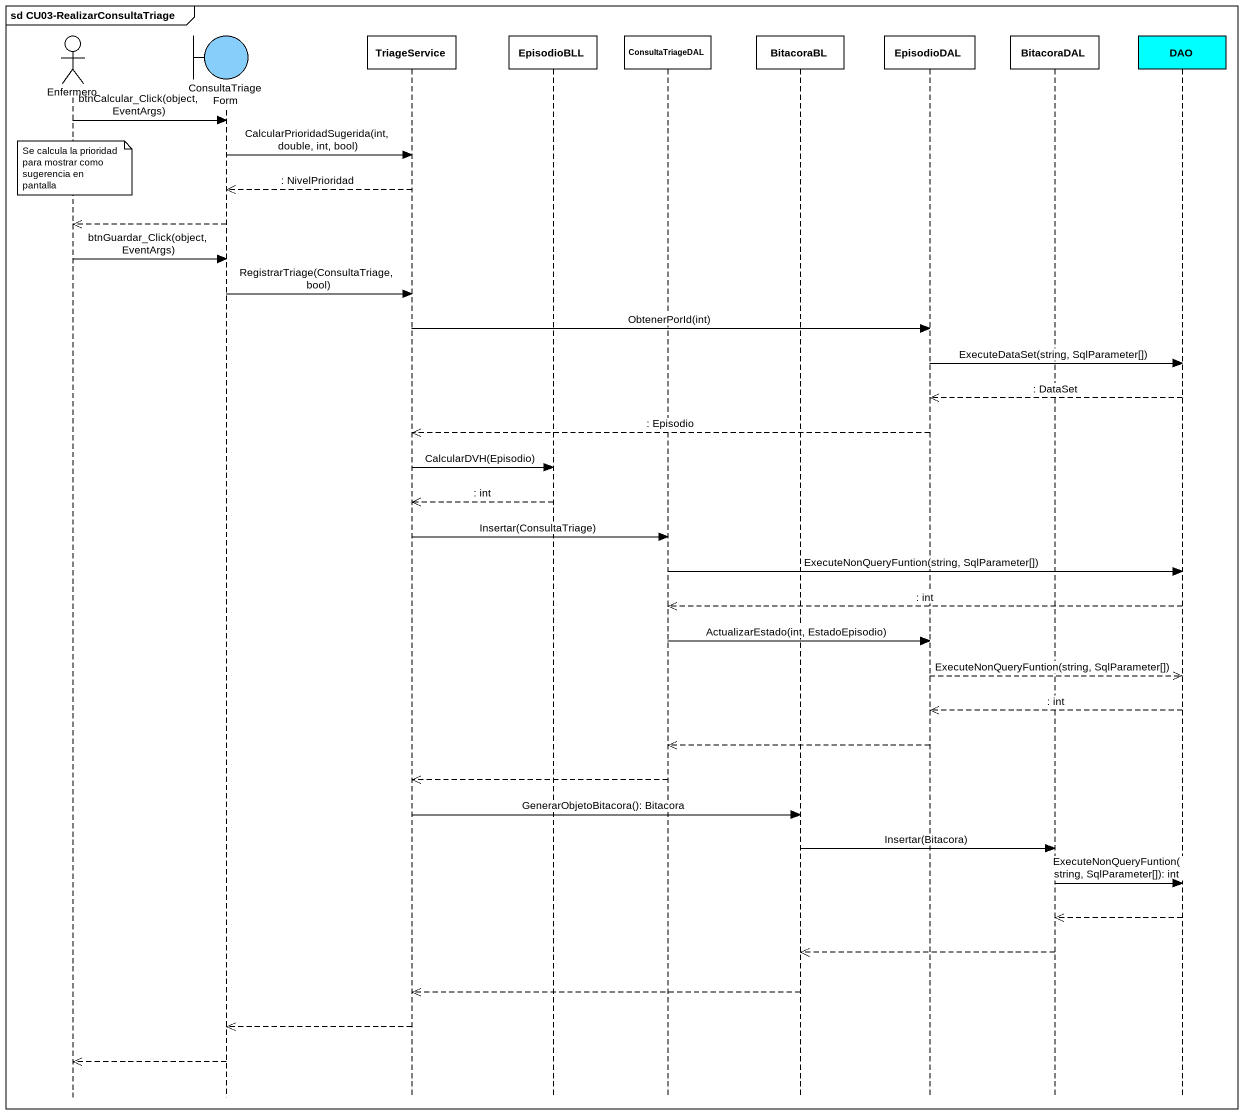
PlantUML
@startuml
mainframe sd CU03-RealizarConsultaTriage
hide footbox
actor Enfermero
boundary ConsultaTriageForm #87CEFA
participant TriageService
participant EpisodioBLL
participant ConsultaTriageDAL
participant BitacoraBL
participant EpisodioDAL
participant BitacoraDAL
participant DAO #00FFFF

Enfermero -> ConsultaTriageForm : btnCalcular_Click(object, EventArgs)
ConsultaTriageForm -> TriageService : CalcularPrioridadSugerida(int, double, int, bool)
note over Enfermero : Se calcula la prioridad para mostrar como sugerencia en pantalla
TriageService -->> ConsultaTriageForm : : NivelPrioridad
ConsultaTriageForm -->> Enfermero
Enfermero -> ConsultaTriageForm : btnGuardar_Click(object, EventArgs)
ConsultaTriageForm -> TriageService : RegistrarTriage(ConsultaTriage, bool)
TriageService -> EpisodioDAL : ObtenerPorId(int)
EpisodioDAL -> DAO : ExecuteDataSet(string, SqlParameter[])
DAO -->> EpisodioDAL : : DataSet
EpisodioDAL -->> TriageService : : Episodio
TriageService -> EpisodioBLL : CalcularDVH(Episodio)
EpisodioBLL -->> TriageService : : int
TriageService -> ConsultaTriageDAL : Insertar(ConsultaTriage)
ConsultaTriageDAL -> DAO : ExecuteNonQueryFuntion(string, SqlParameter[])
DAO -->> ConsultaTriageDAL : : int
ConsultaTriageDAL -> EpisodioDAL : ActualizarEstado(int, EstadoEpisodio)
EpisodioDAL -->> DAO : ExecuteNonQueryFuntion(string, SqlParameter[])
DAO -->> EpisodioDAL : : int
EpisodioDAL -->> ConsultaTriageDAL
ConsultaTriageDAL -->> TriageService
TriageService -> BitacoraBL : GenerarObjetoBitacora(): Bitacora
BitacoraBL -> BitacoraDAL : Insertar(Bitacora)
BitacoraDAL -> DAO : ExecuteNonQueryFuntion(string, SqlParameter[]): int
DAO -->> BitacoraDAL
BitacoraDAL -->> BitacoraBL
BitacoraBL -->> TriageService
TriageService -->> ConsultaTriageForm
ConsultaTriageForm -->> Enfermero
@enduml
